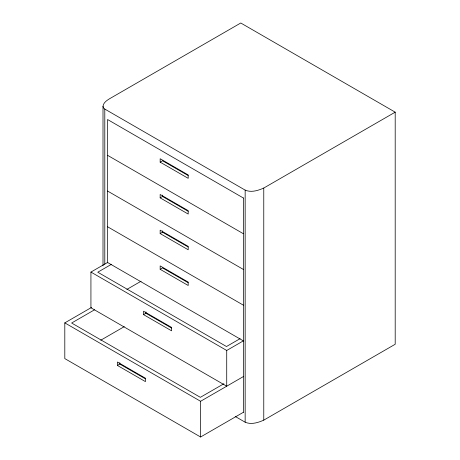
<?xml version="1.0" encoding="UTF-8"?>
<svg xmlns="http://www.w3.org/2000/svg" width="460" height="460" viewBox="0 0 460 460"><rect width="100%" height="100%" fill="white"/><g stroke="black" fill="none" stroke-linecap="round" stroke-linejoin="round"><path stroke-width="0.69" d="M103 265.845L103 106.323C103.304 102.816 106.605 100.59 109.33 98.883L240.764 23L395.197 112.165L395.197 344.258L263.77 420.141C258.094 422.677 251.166 424.856 245.157 422.205L235.221 416.472M160.161 162.144L188.197 178.336L188.197 174.932L160.161 158.746L160.161 162.144L162.535 160.776L188.134 175.553M160.161 197.863L188.197 214.055L188.197 210.651L160.161 194.465L160.161 197.863L162.535 196.495L188.134 211.272M90.93 272.073L226.722 350.474L226.722 386.193L90.93 307.792L90.93 272.073L107.709 262.384M160.161 233.588L188.197 249.774L188.197 246.37L160.161 230.184L160.161 233.588L162.535 232.214L188.134 246.991M111.389 264.351L97.767 272.211L226.481 346.524L240.103 338.663M103 106.323L103.471 107.876L104.794 109.072L245.157 190.106C251.166 192.757 258.094 190.584 263.77 188.042L395.197 112.165M243.478 412.24L200.594 437L64.802 358.599L64.802 322.88L91.523 307.452M160.161 269.307L188.197 285.493L188.197 282.089L160.161 265.903L160.161 269.307L162.535 267.933L188.134 282.716M126.868 289.42L141.105 281.198M94.547 309.793L71.639 323.018L200.353 397.331L223.882 383.749M143.531 314.623L171.574 330.815L171.574 327.411L143.531 311.224L143.531 314.623L145.912 313.254L171.511 328.032M100.74 340.228L124.263 326.646M117.403 365.43L145.44 381.616L145.44 378.218L117.403 362.031L117.403 365.43L119.778 364.061L145.377 378.839M226.722 350.474L243.507 340.785M64.802 322.88L200.594 401.281L243.507 376.504M243.351 197.995L107.559 119.519L107.559 262.924M107.559 155.313L243.351 233.714M107.559 191.032L243.351 269.433M107.559 226.757L243.351 305.152M107.559 262.476L243.351 340.877M263.77 188.042L263.77 420.141M245.157 190.106L245.157 422.205M243.351 197.921L243.351 412.315M200.594 401.281L200.594 437M162.535 195.132L162.535 196.495M162.535 230.857L162.535 232.214M145.912 311.891L145.912 313.254M119.778 362.698L119.778 364.061M104.794 109.072L104.794 264.281"/></g></svg>
